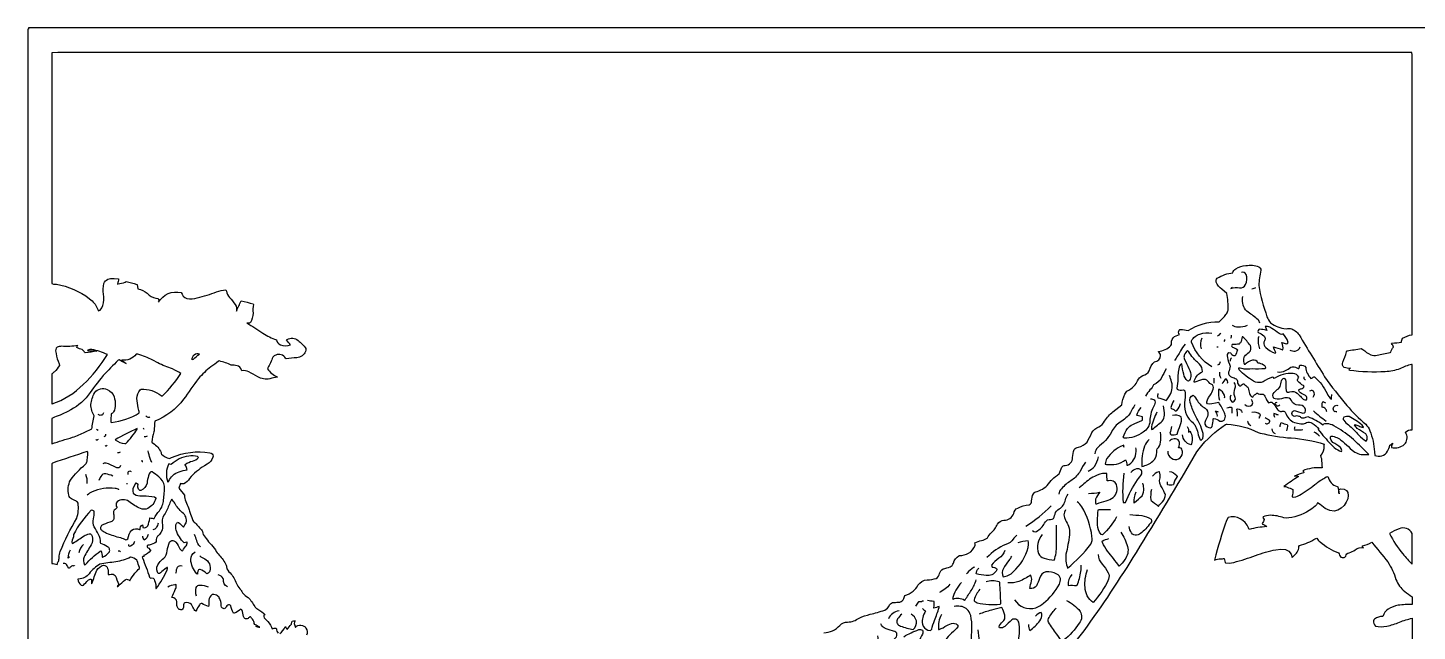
# Model space of a CAD drawing. Extents: x 1.4 to 96.1, y 1 to 80.1.
# Drawn here: x 22.92 to 52.53, y 67.3 to 80.15 of the extents above; entities that cross this region are included whole.
import ezdxf

# ---------------------------------------------------------------- set-up
doc = ezdxf.new("R2010")
doc.units = 0
doc.linetypes.add('0', pattern=[0])
doc.layers.add('1', color=7, linetype='0')

msp = doc.modelspace()

# ---------------------------------------------------------------- linework, layer by layer
at = {"layer": '1'}
for p, q in [((48.262417, 73.353706), (48.290588, 73.353706)), ((48.206078, 72.575928), (48.206078, 72.687035)), ((24.419781, 71.571846), (24.386957, 71.588028)), ((25.40449, 71.588028), (25.388079, 71.620384)), ((25.027018, 70.439056), (25.043428, 70.439056))]:
    msp.add_line(p, q, dxfattribs=at)
msp.add_lwpolyline([(52.935673, 80.146736), (22.935673, 80.146736), (22.935673, 80.118958), (22.921783, 80.118958), (22.921783, 42.118965), (52.921783, 42.118965), (52.921783, 42.146744), (52.935673, 42.146744)], close=True, dxfattribs=at)
for points in [[(39.882538, 67.261925, 0.207073), (40.226513, 67.420677, -0.195357), (40.392654, 67.489922, 0.147917), (40.639786, 67.576729, -0.054427), (40.872547, 67.655579, 0.015874), (41.182526, 67.742897, 0.188711), (41.286232, 67.85524, -0.293099), (41.378983, 67.906822, 0.021135), (41.506039, 67.917229, 0.230206), (41.588253, 67.992523), (41.609135, 68.054268, 0.070633), (41.788658, 68.147751, 0.106891), (41.890602, 68.276482, -0.241551), (42.089676, 68.389641, 0.064607), (42.281517, 68.419846, 0.173725), (42.350174, 68.525093, -0.192284), (42.429714, 68.623352, 0.008155), (42.575642, 68.664551, 0.227521), (42.64492, 68.748108, -0.159613), (42.764732, 68.902229), (42.775955, 68.906189, 0.119397), (42.969536, 68.956177, 0.17227), (43.108486, 69.123093, 0.154141), (43.101765, 69.175858, -0.097987), (43.24818, 69.22673, 0.068166), (43.364784, 69.27597), (43.37421, 69.286118, -0.130831), (43.45174, 69.389297, 0.104434), (43.587006, 69.575897, -0.265795), (43.724209, 69.657028, 0.29024), (43.93251, 69.801773, -0.256407), (44.015778, 69.919464, -0.099166), (44.258461, 69.99057, 0.404313), (44.312939, 70.071388, -0.108305), (44.349575, 70.222717, -0.214692), (44.429424, 70.271614, 0.166956), (44.700798, 70.467491, -0.065937), (44.821636, 70.593193, 0.097156), (44.898201, 70.647964, 0.047415), (44.955666, 70.7873, -0.339462), (45.030163, 70.824783, 0.41927), (45.185024, 70.997643, -0.055434), (45.218319, 71.164093, -0.205314), (45.314121, 71.213478, 0.148255), (45.494667, 71.322212, 0.000616), (45.596775, 71.524971, -0.153758), (45.744164, 71.646782, 0.127864), (45.867844, 71.771606, -0.080501), (46.046192, 71.970993), (46.235725, 72.116341, -0.091813), (46.298069, 72.343674), (46.341686, 72.408211, 0.067999), (46.498478, 72.519104, 0.112827), (46.566933, 72.627228, -0.150615), (46.679405, 72.741341, 0.243933), (46.820728, 72.843353, -0.181549), (46.933239, 73.03318, 0.386463), (47.061512, 73.165001, 0.234569), (47.013218, 73.247139), (47.013294, 73.249893, 0.151214), (47.282372, 73.380333, 0.21247), (47.291626, 73.430458, -0.234861), (47.355736, 73.574768), (47.461433, 73.616478, -0.284166), (47.456543, 73.708817, -0.233993), (47.528503, 73.720039), (47.651569, 73.699821, -0.15081), (48.306454, 73.887299, 0.056362), (48.453876, 74.039505, 0.044507), (48.496746, 74.116737), (48.499844, 74.13382, 0.053136), (48.475483, 74.491486), (48.365562, 74.578308, -0.129623), (48.247013, 74.730957, -0.266444), (48.268688, 74.811455, -0.124701), (48.60228, 74.928909, -0.236687), (48.666935, 75.013824, -0.115476), (48.878777, 75.081795, -0.14753), (49.155338, 75.058533, -0.282691), (49.195648, 74.983276, 0.020529), (49.151676, 74.658607, 0.039346), (49.328049, 73.993568, 0.069462), (49.406563, 73.861267, 0.126755), (49.733711, 73.737915, 0.067504), (49.790642, 73.745888), (49.809341, 73.745926), (49.8279, 73.743668, -0.163462), (50.013653, 73.604851, 0.003988), (50.557327, 72.714561, 0.021762), (51.028454, 72.10466, 0.031484), (51.432163, 71.70166, -0.105412), (51.518349, 71.566124, -0.089163), (51.617996, 71.115807), (51.62883, 71.040787, 0.1113), (51.774273, 71.028847, 0.220007), (51.895668, 71.129715, 0.082586), (51.946419, 71.255165, 0.033546), (52.008965, 71.303375, 0.158398), (51.984348, 71.211067, 0.243777), (52.258041, 71.276085, 0.309218), (52.296719, 71.498405), (52.281021, 71.532799, -0.221797), (52.421783, 71.585625), (52.42178, 72.975273), (52.408665, 72.976761, 0.057239), (52.159481, 72.886528, -0.086025), (51.850079, 72.822578, -0.048199), (51.085938, 72.849739, -0.474071), (51.107189, 72.894333, -0.101531), (50.974609, 72.913338, -0.314923), (50.942455, 73.024376, 0.029794), (51.024021, 73.246948), (51.035259, 73.267433, 0.01519), (51.33609, 73.319534), (51.371532, 73.296936, 0.071217), (51.53989, 73.184814, 0.126841), (51.673725, 73.17321, -0.024495), (51.955589, 73.227936), (51.968185, 73.2369, -0.132952), (52.0242, 73.344032, 0.063534), (52.006748, 73.384834, -0.010329), (51.984871, 73.423355), (51.98595, 73.427078), (51.998169, 73.426788, -0.017207), (52.193718, 73.450157, -0.021164), (52.213348, 73.535194, -0.076383), (52.4207, 73.610725), (52.421783, 73.662888), (52.421783, 79.57235), (52.416504, 79.618958), (23.564905, 79.61895), (23.435673, 79.612823), (23.435673, 74.700592), (23.46796, 74.689903), (23.530418, 74.684341, -0.126487), (24.237577, 74.377426), (24.291904, 74.328644, -0.144318), (24.423412, 74.116646), (24.462761, 74.134171), (24.497856, 74.179581), (24.520643, 74.230751, 0.098487), (24.53327, 74.475754, -0.078795), (24.544588, 74.703117, -0.204952), (24.626894, 74.790283), (24.684183, 74.80603), (24.759531, 74.81012), (24.855282, 74.801231, -0.061468), (24.830162, 74.693726), (24.830811, 74.688828), (24.844208, 74.693085, 0.057241), (24.994928, 74.729309), (25.020639, 74.74128, -0.031692), (25.245258, 74.683243), (25.24955, 74.67836), (25.267693, 74.583969), (25.295071, 74.580635), (25.325109, 74.574486, -0.112344), (25.507502, 74.455238, 0.179122), (25.701168, 74.382729, -0.159841), (25.708508, 74.301041, -0.343625), (26.187206, 74.5075), (26.213074, 74.477257), (26.235748, 74.433548), (26.269194, 74.403053), (26.312107, 74.384361, 0.125885), (26.532955, 74.396812, 0.032304), (26.946589, 74.523361, -0.055881), (27.13888, 74.562729), (27.153919, 74.539688, 0.157921), (27.222939, 74.403847, -0.016381), (27.344404, 74.251587, -0.169111), (27.369053, 74.114571, -0.027065), (27.471554, 74.328575, -0.025277), (27.722361, 74.265961), (27.730293, 74.254539, 0.053002), (27.721212, 74.07032, -0.108958), (27.666447, 73.866943, -0.206677), (27.590733, 73.859627, -0.028154), (27.929401, 73.642509, 0.057405), (28.219667, 73.502602, 0.303236), (28.307688, 73.397057, 0.190792), (28.519869, 73.39399, 0.009361), (28.436577, 73.498787), (28.446337, 73.509148, -0.32474), (28.683607, 73.486824, -0.070509), (28.847429, 73.317375), (28.850128, 73.283188, -0.304241), (28.682936, 73.127159), (28.653662, 73.121307, 0.016009), (28.43062, 73.093445), (28.41342, 73.109665, 0.397854), (28.207693, 73.175323, 0.093865), (28.141302, 73.132301, -0.06528), (28.035435, 72.903603), (28.029909, 72.886398, 0.141605), (28.240879, 72.708946), (28.242058, 72.704552, 0.052733), (28.080591, 72.66996, -0.188187), (27.821083, 72.7164, -0.010495), (27.633522, 72.820694, 0.146736), (27.481516, 72.842896), (27.474825, 72.857498, 0.312836), (27.381437, 72.948524, 0.098329), (27.257164, 72.962112, 0.0634), (27.002052, 73.050812), (26.982859, 73.045792, -0.021104), (26.823807, 72.926025, 0.0471), (26.559107, 72.677765, 0.006913), (26.241638, 72.23468, -0.137794), (25.62685, 71.767014, 0.004102), (25.615047, 71.56234), (25.610172, 71.540222, 0.104053), (25.567112, 71.325462), (25.575241, 71.310524), (25.592785, 71.302193, -0.117143), (25.765377, 71.102867, 0.210982), (25.77158, 71.065063, 0.131054), (25.938681, 70.975365), (25.986452, 70.993111, -0.149925), (26.801218, 71.095139), (26.827497, 71.085144, -0.424106), (26.865778, 71.000511, -0.215408), (26.74238, 70.85585), (26.684656, 70.817711, 0.071152), (26.366974, 70.550858, -0.151013), (26.245871, 70.435768, -0.17039), (26.175699, 70.438622), (26.14303, 70.341988), (26.257906, 70.19632, 0.093696), (26.346151, 69.923561, -0.054759), (26.372437, 69.829468, -0.03514), (26.428783, 69.674637, 0.125622), (26.488066, 69.603371, -0.013067), (26.639095, 69.430946), (26.64444, 69.418808, 0.168868), (26.698986, 69.301208, 0.006728), (26.801327, 69.16983, -0.047405), (26.924919, 69.02803, 0.147934), (27.000174, 68.916832, -0.09299), (27.146898, 68.700653, -0.051899), (27.164413, 68.624252, 0.109219), (27.259062, 68.513268, -0.041545), (27.381889, 68.284424, 0.063069), (27.460417, 68.174507, -0.054222), (27.496216, 68.110344, 0.099484), (27.620058, 68.011688, -0.061312), (27.756454, 67.822784, 0.145417), (27.825996, 67.765793, -0.045868), (27.983349, 67.64296, 0.206756), (27.948549, 67.642662, 0.255834), (28.003145, 67.537643, -0.117218), (28.112125, 67.382301), (28.12907, 67.347786, -0.103086), (28.215147, 67.36293), (28.219883, 67.348724, 0.180106), (28.256884, 67.255211, 0.228585)], [(48.586388, 74.617592, 0.178014), (48.560638, 74.594009, -0.168403), (48.745842, 74.609772, 0.325915), (48.868931, 74.677856, 0.228988), (48.88459, 74.895668, 0.340798), (48.783589, 74.937026)], [(49.177986, 73.853706, 0.132327), (49.13813, 73.93071, 0.038074), (48.928112, 74.087082, -0.254767), (48.807411, 74.355652), (48.808743, 74.388367), (48.811756, 74.423149)], [(48.586388, 73.812035, 0.153544), (48.709984, 73.778404, 0.115174), (48.910358, 73.812035)], [(48.149734, 72.923149, -0.157748), (47.71891, 73.451141), (47.721584, 73.483322, -0.216771), (47.897655, 73.623291, -0.120397), (48.149735, 73.645371)], [(49.177986, 73.312035), (49.175205, 73.30851, -0.104817), (49.150711, 73.546043), (49.156273, 73.564827), (49.163898, 73.58287)], [(47.586308, 73.409264, 0.090535), (47.484348, 73.264061, -0.014335), (47.360939, 73.062035)], [(49.811836, 73.284264, 0.098137), (49.928364, 73.260872, 0.291755), (50.037207, 73.353707)], [(47.177826, 72.881485, 0.029733), (47.081341, 72.690704, -0.173353), (46.912228, 72.546143, -0.102812), (46.834736, 72.433746, 0.074343), (46.741173, 72.298149)], [(48.332848, 73.034264, -0.213103), (48.285843, 72.965775), (48.276505, 72.964813)], [(49.552559, 72.819824, 0.193328), (49.722923, 72.845879, 0.04316), (49.839584, 72.91819, -0.228271), (49.933746, 72.919418), (49.961102, 72.908218), (49.994705, 72.892868), (50.006676, 72.890984, 0.07472), (50.025505, 72.959412), (50.034962, 72.964088, -0.25462), (50.156673, 72.912819, 0.167116), (50.188023, 72.789665, 0.056105), (50.26437, 72.676338, 0.026999), (50.328209, 72.71241), (50.338432, 72.710564, -0.117738), (50.608398, 72.355598, 0.088037), (50.699799, 72.23481, -0.036192), (50.713318, 72.339813)], [(47.002182, 72.359077, 0.064811), (46.999474, 72.268082, -0.02717), (47.176918, 72.212418), (47.194588, 72.220367), (47.237591, 72.28656, 0.235904), (47.295231, 72.606339, 0.060509), (47.248252, 72.742592)], [(48.487789, 72.575928, 0.303281), (48.456131, 72.671051, 0.106799), (48.375103, 72.562035)], [(48.558216, 72.325928, 0.326796), (48.583073, 72.17588, 0.323603), (48.655514, 72.236977), (48.655449, 72.247971, -0.028977), (48.628662, 72.339554, -0.053891), (48.655357, 72.500366, 0.186317), (48.628644, 72.589814)], [(50.112328, 72.71019), (50.113766, 72.696083, 0.410895), (50.149891, 72.654632)], [(48.417362, 72.27037), (48.415249, 72.267052, 0.195075), (48.431904, 72.282433, 0.184797), (48.347897, 72.425125, 0.076559), (48.3004, 72.447647), (48.29163, 72.433037, 0.077094), (48.318759, 72.214813)], [(50.310555, 72.277969, 0.343976), (50.322037, 72.407364, 0.32871), (50.256401, 72.416168), (50.234406, 72.404633)], [(46.5158, 72.117592, 0.031345), (46.417622, 71.951767, -0.131809), (46.201202, 71.749748, 0.125848), (46.011787, 71.535187, -0.039), (45.887852, 71.354462, -0.007484), (45.720623, 71.20871, 0.162162), (45.656579, 71.075928)], [(46.848747, 72.241547, -0.174582), (46.927605, 72.2202, -0.265502), (46.942471, 72.174843, -0.133038), (46.903114, 72.062935, 0.126779), (46.834774, 71.77092, -0.235729), (46.690922, 71.535713, -0.166663), (46.286518, 71.404396), (46.26545, 71.425468, -0.074896), (46.359211, 71.616165, -0.114747), (46.466946, 71.697868, -0.036776), (46.659859, 71.780174), (46.676132, 71.790901, 0.046292), (46.674702, 71.863007, 0.023555), (46.560673, 71.890457), (46.55661, 71.897217, -0.148776), (46.646843, 72.059173)], [(46.983253, 71.963516, 0.076568), (46.868874, 71.646973, 0.041286), (46.868366, 71.588821), (46.889172, 71.600746, 0.006793), (47.096447, 71.77095, 0.191964), (47.143238, 71.897705, 0.070415), (47.123401, 72.095726)], [(47.34613, 72.210045, 0.11502), (47.280674, 72.06189, 0.386232), (47.308262, 72.033897, -0.044867), (47.37495, 71.991264, 0.245658), (47.407219, 71.995316, 0.086451), (47.48771, 72.14537)], [(48.262417, 71.881485), (48.271923, 71.879272), (48.27594, 71.884758, 0.173904), (48.225101, 71.97937, -0.158324), (48.290588, 71.964813)], [(48.582928, 71.940369, 0.026944), (48.585342, 72.051788), (48.573475, 72.061256, 0.133405), (48.473702, 72.048149)], [(48.699028, 71.875671, 0.046504), (48.688408, 72.024628), (48.700775, 72.031929, -0.322424), (48.797667, 71.950927)], [(48.854015, 72.131485), (48.860912, 72.119026, 0.376239), (49.010441, 72.118637, 0.336826), (49.011486, 72.202286), (48.994873, 72.228706)], [(49.163898, 71.867592, -0.124701), (49.161152, 71.833023, 0.100728), (49.188972, 71.903114), (49.177536, 71.92012, 0.229373), (49.008957, 71.950927)], [(49.544212, 72.159264, 0.260033), (49.508823, 72.159523, 0.73218), (49.579765, 72.102959), (49.600552, 72.117592)], [(50.600632, 71.964813, 0.425948), (50.504112, 72.064087, -0.127537), (50.515839, 72.17836), (50.523048, 72.184769, -0.092201), (50.57246, 72.159264)], [(50.811916, 71.964813), (50.815266, 71.9655, 0.384857), (50.773243, 71.966919), (50.754215, 71.98777, -0.738374), (50.84009, 72.10371)], [(24.534664, 71.944038, -0.530756), (24.437273, 71.902779), (24.419781, 71.911674)], [(25.519369, 71.863129, -0.412316), (25.485008, 71.849449, -0.219621), (25.437313, 71.879311)], [(45.290726, 67.123535), (45.430279, 67.302406, 0.018614), (46.545223, 68.974884, 0.006474), (47.836636, 71.11689), (47.879837, 71.179329, -0.080807), (48.447403, 71.697205, -0.073063), (48.480762, 71.704933, -0.094389), (49.14275, 71.531143), (49.1838, 71.51683, 0.053348), (49.845795, 71.411987, -0.061232), (50.544544, 71.278473, 0.216723), (50.539772, 71.237335, -0.180224), (50.470879, 71.034286, 0.014772), (50.487663, 70.975998, 0.004684), (50.502987, 70.776413), (50.480614, 70.774361, 0.110978), (50.08952, 70.713219), (50.088867, 70.710075, -0.408219), (50.110249, 70.669136, 0.02455), (49.912613, 70.600883, -0.173263), (49.99844, 70.589508, 0.001785), (49.690037, 70.380966, -0.112975), (49.756958, 70.362221, 0.005361), (49.882324, 70.317039), (49.87973, 70.306107, -0.072638), (49.864964, 70.172508), (49.865906, 70.159401), (49.897926, 70.151085, 0.12665), (50.056335, 70.21489, 0.033483), (50.38723, 70.451347, -0.03222), (50.590893, 70.580238), (50.628208, 70.588905, 0.278848), (50.824211, 70.377518), (50.841076, 70.369896, -0.004106), (50.863304, 70.224007, 0.033916), (50.856701, 70.31411), (50.899212, 70.326004), (50.974667, 70.323967), (51.02549, 70.295654), (51.053452, 70.247162), (51.060314, 70.184586), (51.047844, 70.114006), (51.017807, 70.041527), (50.971966, 69.973221), (50.912086, 69.915199), (50.839939, 69.873535), (50.75729, 69.854324), (50.665897, 69.863655), (50.567535, 69.907623), (50.463963, 69.992317), (50.40559, 70.027229, -0.127874), (50.286919, 69.901398, -0.112581), (49.793385, 69.707191), (49.735077, 69.703499), (49.687286, 69.708092, 0.095328), (49.399193, 69.764175, 0.077529), (49.245792, 69.732079), (49.240051, 69.715385, 0.184398), (49.27158, 69.677589, -0.019238), (49.228409, 69.586548), (49.231892, 69.572784, -0.145598), (49.32349, 69.523224, 0.046377), (48.948914, 69.46389), (48.934158, 69.495415, 0.381204), (48.498833, 69.719391), (48.468998, 69.654755, 0.031162), (48.211941, 68.81163, -0.126951), (48.344128, 68.836174, 0.022457), (48.418491, 68.844925), (48.436245, 68.760674), (48.4426, 68.753403), (48.521286, 68.748283), (48.619522, 68.762207, 0.030916), (49.08609, 68.910774, -0.027708), (49.516846, 69.030952), (49.626709, 69.042114), (49.719917, 69.033546), (49.792454, 69.000938), (49.84029, 68.939972), (49.861843, 68.86441), (49.877209, 68.878677), (49.892906, 68.89257, 0.216188), (50.009968, 69.096199), (50.019753, 69.120422, 0.084923), (50.369938, 69.273148), (50.392056, 69.278511, 0.122318), (50.460556, 69.199394, 0.083268), (50.853039, 68.964676, 0.072728), (50.904156, 68.873322, 0.417152), (51.007851, 68.896576, -0.351388), (51.077785, 68.964241, 0.115473), (51.208084, 69.032249, -0.202837), (51.381565, 69.074203, -0.326574), (51.365219, 69.111748, 0.05016), (51.56295, 69.189484, -0.013185), (51.900913, 68.769714, -0.081815), (52.076992, 68.3983, 0.137322), (52.264706, 68.14286, 0.039211), (52.42178, 68.027359), (52.421783, 67.863113, 0.053412), (52.124966, 67.846947, 0.081664), (51.911636, 67.767311, 0.171795), (51.798374, 67.610222, 0.169763), (51.619911, 67.551514), (51.607433, 67.536011), (51.599449, 67.518677, 0.241999), (51.639626, 67.405647, 0.124363), (51.880104, 67.40374, 0.058608), (52.152699, 67.490364, -0.04503), (52.421783, 67.570625), (52.421783, 65.796783)], [(47.292339, 71.65831, -0.039741), (47.261433, 71.515137, 0.302292), (47.28746, 71.478294, 0.100145), (47.415501, 71.494736, -0.051469), (47.480972, 71.674484, 0.135767), (47.500008, 71.86293, 0.238343), (47.313549, 71.887398)], [(47.630451, 71.658241, -0.169424), (47.658245, 71.535522, -0.015352), (47.684986, 71.552567, -0.233971), (47.720192, 71.285774), (47.702965, 71.267265, -0.325178), (47.52969, 71.477402)], [(48.924438, 71.77037, 0.28089), (48.91568, 71.749397, 0.108341), (48.980785, 71.673149)], [(49.290668, 71.728706), (49.3008, 71.71814, 0.591355), (49.386818, 71.781944, -0.026275), (49.290669, 71.839813)], [(49.57238, 71.89537), (49.560211, 71.901428, -0.089099), (49.476643, 71.935654, 0.185279), (49.487864, 71.853706)], [(49.614639, 71.673149, 0.119505), (49.604084, 71.653976), (49.601418, 71.654327, -0.083633), (49.631908, 71.741211, 0.094017), (49.761417, 71.695999), (49.76897, 71.686691, -0.002797), (49.741409, 71.562035)], [(24.419781, 71.377655), (24.408974, 71.372978, -0.442506), (24.370544, 71.377655)], [(46.819309, 71.375275, 0.155055), (46.720318, 71.239487, 0.113557), (46.662285, 70.806786, 0.127475), (46.896446, 70.913948, 0.202934), (46.977848, 71.106674), (46.979549, 71.151421), (46.990906, 71.182022, 0.23082), (47.059032, 71.319839, 0.052093), (47.060017, 71.533257)], [(47.217812, 71.129883, 0.342019), (47.293842, 70.980591, 0.608998), (47.525005, 71.092728, 0.164661), (47.500088, 71.196381, 0.00295), (47.44294, 71.203491, 0.239087), (47.452274, 71.350533, 0.309632), (47.351692, 71.392372, 0.171201), (47.250164, 71.345757)], [(49.924522, 71.64537, 0.212929), (49.911243, 71.583122, -0.037749), (50.033203, 71.582298, 0.040442), (50.093552, 71.589813)], [(25.568605, 70.892174, -0.104681), (25.529415, 70.975945, -0.030946), (25.486547, 71.134911)], [(46.287041, 71.205528, -0.076943), (46.274971, 71.256798), (46.261215, 71.254196, 0.146533), (45.916477, 70.973183, 0.108796), (45.880306, 70.856621), (45.907516, 70.846886, 0.066136), (46.120426, 70.855011, 0.107502), (46.316551, 70.945976, -0.010356), (46.345161, 70.831757), (46.362286, 70.832672), (46.389698, 70.84491, 0.271126), (46.539265, 71.171455), (46.531834, 71.199936)], [(24.89572, 70.827446, -0.457207), (24.839878, 70.771988, -0.113202), (24.802229, 70.779182, 0.060785), (24.588844, 70.876305, 0.196544), (24.518249, 70.85981)], [(45.459381, 70.89537, 0.038403), (45.349041, 70.706383, -0.100289), (45.174572, 70.516182), (45.101948, 70.464378, 0.104892), (44.910072, 70.277046, 0.112503), (44.895953, 70.214813)], [(45.51572, 70.700928, 0.066076), (45.653442, 70.801239, 0.075673), (45.741093, 71.006485)], [(24.731604, 70.600883, 0.041243), (24.58423, 70.650665, 0.294389), (24.479244, 70.593277, 0.086102), (24.43619, 70.503799)], [(25.059843, 70.633263, -0.168225), (25.070667, 70.696793, -0.407124), (25.125489, 70.697983)], [(45.528282, 70.229462, 0.046026), (45.758121, 70.25666), (45.76458, 70.254692, 0.07032), (45.676128, 70.110725, 0.167541), (45.682888, 70.007126), (45.702118, 70.008125, -0.040003), (45.901814, 70.07132, 0.067235), (46.053249, 70.142258, 0.308804), (46.120548, 70.417839, 0.342653), (45.9482, 70.500549), (45.922997, 70.498016), (45.924328, 70.508049, -0.028237), (45.915276, 70.651917), (45.885315, 70.657776, 0.148341), (45.652946, 70.592926, 0.068159), (45.393803, 70.40374), (45.327576, 70.34581)], [(46.278305, 70.658295, 0.053228), (46.261192, 70.036652, -0.032119), (46.316544, 70.037071, -0.051782), (46.566971, 70.522713, 0.082319), (46.658524, 70.649284, 0.629424), (46.550411, 70.750992, 0.154559), (46.426198, 70.67913)], [(46.864498, 70.316841, 0.059322), (46.850754, 70.091675), (46.856808, 70.07592, -0.050043), (47.006966, 69.958588), (47.018318, 69.961288, -0.04064), (47.101036, 70.048088, 0.178415), (47.163757, 70.206764), (47.160931, 70.218697, -0.066248), (47.102398, 70.334595), (47.094669, 70.347748, -0.24196), (47.048767, 70.559242, 0.128569), (47.03656, 70.690323), (47.022041, 70.693413, 0.178918), (46.890993, 70.595796)], [(47.250164, 70.699966, -0.152987), (47.409538, 70.609116), (47.417515, 70.591019, 0.108528), (47.33427, 70.42308), (47.325737, 70.409988, -0.102273), (47.213963, 70.410698), (47.210815, 70.417213, -0.006368), (47.208637, 70.478882)], [(24.8629, 70.309601), (24.864647, 70.313156, 0.121426), (24.784351, 70.334869, 0.133039), (24.290449, 70.265121, 0.062041), (24.190016, 70.196327)], [(44.332531, 69.437035, 0.401969), (44.44326, 69.438393, 0.124853), (44.605797, 69.625999, -0.301623), (44.716961, 69.67289, 0.363139), (44.803692, 69.757057), (44.813057, 69.789017, -0.225974), (44.900661, 69.899513, 0.220491), (45.031944, 70.094658, -0.1015), (45.093152, 70.214813)], [(46.53334, 70.25518, 0.129291), (46.488049, 70.028442), (46.506119, 70.035851, 0.027864), (46.665432, 70.181534, 0.197157), (46.702435, 70.339867, 0.066002), (46.679725, 70.449981)], [(45.036457, 69.879341, 0.310899), (45.035244, 69.663513, -0.003961), (45.100235, 69.532295, -0.088873), (45.121643, 69.346527, -0.019505), (45.045265, 68.936554, 0.128349), (45.079342, 68.640785, 0.061021), (45.572987, 69.14856, 0.201848), (45.599163, 69.311798, 0.102876), (45.381771, 69.944565, 0.079752), (45.285317, 70.054161)], [(46.12476, 69.730629, -0.076732), (45.821114, 69.350868), (45.795876, 69.35733, -0.198479), (45.720173, 69.56105, -0.045547), (45.730915, 69.863617), (45.736729, 69.884659, -0.024906), (45.994041, 69.888306)], [(25.699902, 69.597572, -0.051986), (25.66452, 69.505035, -0.177224), (25.58502, 69.451927)], [(46.405071, 69.78334, 0.015083), (46.657997, 69.759918, -0.123229), (46.857449, 69.679825, -0.294329), (46.867367, 69.626244, -0.04255), (46.661484, 69.397186, -0.095203), (46.551029, 69.337631, -0.301432), (46.444412, 69.390244, -0.130132), (46.388268, 69.523163)], [(25.486547, 69.354828, -0.191925), (25.404112, 69.231949, -0.135284), (25.371664, 69.322472)], [(26.602551, 69.095909), (26.587938, 69.104012, -0.138241), (26.524218, 69.22541, 0.033009), (26.471254, 69.354828)], [(43.994473, 69.339813, 0.090649), (43.920677, 69.254784, -0.169558), (43.766079, 69.143028, 0.103377), (43.360622, 68.867592)], [(44.539543, 69.357285, 0.261982), (44.458488, 68.949821, 0.240399), (44.579765, 68.849899, 0.05226), (44.794685, 68.806709, 0.084616), (44.843479, 69.123848, 0.017126), (44.841648, 69.554184)], [(46.214928, 69.408348, -0.060991), (46.35918, 69.099823, -0.22387), (46.297657, 68.820152, -0.06881), (46.177967, 68.682457, 0.012786), (45.933346, 68.997551, -0.053056), (45.824501, 69.187897), (45.816692, 69.215561, -0.032364), (45.955277, 69.271377)], [(23.796135, 68.885536, 0.35306), (23.796402, 68.866531, -0.420087), (23.783432, 68.854462, -0.077732), (23.828955, 69.031181)], [(25.191133, 69.20919), (25.194323, 69.197197), (25.190771, 69.182121, -0.224119), (25.078672, 69.098022, -0.01614), (25.076252, 69.144463)], [(43.743019, 69.012543, -0.186547), (43.612381, 68.850945, 0.07987), (43.456783, 68.700058, -0.210751), (43.472122, 68.66188, -0.198857), (43.562328, 68.630455, -0.354249), (43.558155, 68.576828, -0.299308), (43.345768, 68.484207, -0.027752), (43.133518, 68.515717, -0.214755), (43.185391, 68.63597)], [(43.883205, 68.894859, -0.082659), (43.828442, 68.804977, 0.020603), (43.710133, 68.632545, 0.209907), (43.703808, 68.4533, 0.16683), (43.920513, 68.560226, 0.153775), (44.23761, 69.081535), (44.246979, 69.139503), (44.248894, 69.193001), (44.239357, 69.218117, 0.073757), (44.017681, 69.179199)], [(23.916681, 68.694435), (23.913498, 68.682152, 0.197328), (23.87151, 68.691292, 0.063538), (23.815069, 68.642876, -0.474596), (23.778671, 68.656776, -0.122991), (23.761696, 68.698006, 0.317934), (23.692854, 68.735954), (23.677225, 68.736099)], [(26.076469, 68.528725), (26.083162, 68.548378, -0.068432), (26.113007, 68.662697, -0.22708), (26.208666, 68.691337)], [(26.586138, 68.901718, 0.104103), (26.69124, 68.839874, -0.351093), (26.80048, 68.579185, -0.161867), (26.746378, 68.520172), (26.727781, 68.524139, 0.103317), (26.597301, 68.611336, 0.416068), (26.544783, 68.571785, 0.12227), (26.537188, 68.508293), (26.520802, 68.519974, -0.146489), (26.393261, 68.823143, -0.268281), (26.487669, 68.98263)], [(45.168919, 68.502754, 0.179166), (45.088348, 68.27713), (45.100166, 68.270889, -0.05635), (45.271027, 68.268066), (45.285461, 68.276863, 0.04921), (45.362694, 68.567886, 0.034587), (45.369831, 68.700058)], [(45.728992, 68.929214, 0.180748), (45.819138, 68.725677, -0.035741), (45.947556, 68.541397, -0.181717), (45.9534, 68.402084, -0.069985), (45.62336, 67.905952, -0.232941), (45.450569, 68.230034, -0.109684), (45.505098, 68.606948)], [(27.176962, 68.238228, -0.308871), (27.089609, 68.401489), (27.087593, 68.418755, 0.135179), (26.980023, 68.497155)], [(43.092995, 68.659264), (43.074764, 68.650948, 0.052257), (42.939522, 68.533257), (42.923965, 68.52037)], [(43.948021, 67.966393, 0.343752), (44.401493, 67.794151, 0.11064), (44.566277, 67.892509, 0.090993), (44.90559, 68.295418, 0.135805), (44.925392, 68.419373, 0.23461), (44.84935, 68.511398, 0.174131), (44.615761, 68.560608, 0.293755), (44.482269, 68.416183, -0.045648), (44.413338, 68.264214, -0.264089), (44.274323, 68.203316, -0.023287), (44.312756, 68.370544, 0.151012), (44.292816, 68.489594, -0.037696), (44.043865, 68.355408, -0.110158), (43.806397, 68.325074)], [(27.776142, 67.402771, 0.141235), (27.867334, 67.383064, -0.020226), (27.758329, 67.44136, -0.210455), (27.745953, 67.478226, 0.089754), (27.691542, 67.571915, 0.669264), (27.638954, 67.589531), (27.628517, 67.581879, -0.661139), (27.517994, 67.611168, 0.090453), (27.480106, 67.74826, 0.12054), (27.460083, 67.761627, -0.063082), (27.322409, 67.678726), (27.311377, 67.678017), (27.303535, 67.682777, -0.07253), (27.249725, 67.837738, 0.464896), (27.18321, 67.846924, 0.147942), (27.151913, 67.81385, -0.148173), (27.105272, 67.775597), (27.090427, 67.775749, -0.376597), (27.045473, 67.859497, 0.166562), (27.006472, 67.99688), (26.995852, 68.002548, 0.044986), (26.999485, 68.023354, -0.258762), (26.965029, 68.048424, 0.108476), (26.859623, 68.079948), (26.848684, 68.076859, 0.185226), (26.77644, 67.956482, -0.072344), (26.773556, 67.821968, -0.031652), (26.632542, 67.885468, 0.200319), (26.577976, 67.858223, -0.001482), (26.5049, 67.72364, -0.213513), (26.466043, 67.758911, -0.060488), (26.412865, 67.86145, 0.3078), (26.269987, 67.900581, 0.286138), (26.24003, 67.842941), (26.23912, 67.826012, -0.300786), (26.201105, 67.752747, -0.179762), (26.136061, 67.769508, -0.031146), (26.102459, 67.821106, -0.012965), (26.099382, 67.918343, 0.334103), (25.999588, 68.014381), (25.990656, 68.020988, 0.035485), (26.060862, 68.181961, 0.196399), (26.085335, 68.280991), (26.075403, 68.287239), (26.056753, 68.283127, 0.118408), (25.902754, 68.236099)], [(26.516422, 68.043633, -0.145573), (26.509108, 68.225998, -0.318557), (26.593916, 68.278419, -0.128568), (26.766666, 68.238228)], [(42.571827, 68.298149, -0.09602), (42.47023, 68.199997, -0.035499), (42.346455, 68.117592)], [(42.815586, 68.335716, 0.125195), (42.628288, 67.983559), (42.637596, 67.980408, -0.239078), (42.881622, 67.959648), (42.898773, 67.963371, -0.02891), (43.02742, 68.164284, 0.064716), (43.130326, 68.387573)], [(43.208775, 68.189835, 0.086262), (43.086639, 67.964661, 0.323759), (43.105286, 67.927177, 0.093961), (43.155857, 67.900314, 0.077664), (43.643379, 67.868416), (43.655548, 67.885262, 0.01532), (43.634609, 68.334694), (43.619793, 68.34613, 0.149503), (43.341598, 68.34591)], [(42.0084, 67.937035, 0.311204), (41.968151, 67.918152, 0.030634), (41.905884, 67.920181), (41.8955, 67.915451, 0.02391), (41.839374, 67.825928)], [(41.986324, 67.777855, 0.041031), (42.053947, 67.721535, 0.180729), (41.985424, 67.448082, 0.274589), (42.104202, 67.32048), (42.156559, 67.309296), (42.183014, 67.337112, -0.042248), (42.246777, 67.525368, 0.018611), (42.339874, 67.801582), (42.341274, 67.820702, -0.022003), (42.226547, 67.789856), (42.230194, 67.800095, 0.013181), (42.237713, 67.925949), (42.225212, 67.925659, 0.016301), (42.095074, 67.950104)], [(42.390709, 67.648956, 0.15105), (42.32962, 67.334885), (42.342888, 67.331741, 0.054128), (42.504383, 67.417435, -0.074543), (42.639553, 67.466042, -0.289048), (42.749897, 67.404518, -0.084701), (42.603691, 67.253342, 0.089905), (42.480064, 67.103889), (42.5042, 67.098999, -0.065594), (42.738102, 67.054665, 0.029829), (43.003094, 66.996666), (43.022156, 67.017357, -0.002621), (43.042023, 67.354881, 0.060107), (43.014339, 67.626968), (42.996433, 67.6763, 0.280341), (42.797562, 67.82531, 0.088815), (42.665516, 67.825104)], [(45.052917, 67.950104, -0.117452), (45.346668, 67.718369, -0.320218), (45.327717, 67.468361, -0.080738), (44.995468, 67.10318), (44.971966, 67.087967), (44.951569, 67.077812, 0.063382), (44.8442, 67.239548, -0.03454), (44.675343, 67.485832, -0.268199), (44.689083, 67.589638, -0.071952), (44.83358, 67.784073)], [(28.29196, 67.249832, 0.139585), (28.405794, 67.387749), (28.410334, 67.392502, 0.008697), (28.449099, 67.335159, -0.007218), (28.538696, 67.448189, -0.104446), (28.558008, 67.508461, -0.19199), (28.616207, 67.51992, 0.004491), (28.599609, 67.462898, -0.038988), (28.62373, 67.377342, -0.520889), (28.850063, 67.359016, -0.237573), (28.862162, 67.213226)], [(41.545761, 67.658447, 0.030096), (41.453228, 67.556923, 0.433446), (41.495392, 67.415558), (41.518124, 67.404335, 0.038949), (41.790722, 67.330101, 0.248389), (41.858913, 67.51722, 0.216639), (41.742687, 67.655326)], [(43.164524, 67.32605, 0.002233), (43.199348, 67.078011), (43.219349, 67.071693, 0.066503), (43.410961, 67.069778, -0.223018), (43.560139, 67.004265, -0.047183), (43.608562, 66.902756, 0.05613), (43.702885, 66.807327, 0.366014), (43.73814, 66.815636), (43.763683, 66.835014, 0.068858), (43.991356, 67.007637, 0.122119), (44.032253, 67.101959, 0.108266), (44.0387, 67.488808, 0.495134), (43.893002, 67.538986, 0.012921), (43.741817, 67.397293, -0.205403), (43.630417, 67.367294), (43.620636, 67.38533, -0.199798), (43.695194, 67.495522, 0.309316), (43.739456, 67.635506, 0.079452), (43.675949, 67.799988, -0.028953), (43.45496, 67.743942, 0.031777), (43.19371, 67.658447)], [(44.246063, 67.436874, 0.100584), (44.276505, 67.307518, 0.07573), (44.487679, 67.51664), (44.508427, 67.55233, 0.231329), (44.519356, 67.696968, 0.150821), (44.397964, 67.616783)], [(41.030373, 67.200508, 0.083396), (41.06086, 67.022926), (41.069347, 67.017471, 0.079863), (41.362732, 67.113029), (41.391369, 67.132645), (41.414959, 67.154343, 0.301665), (41.438103, 67.254555, 0.200953), (41.346497, 67.304825, -0.049675), (41.171276, 67.36747, -0.154564), (41.102108, 67.450089)], [(41.58802, 67.179306, -0.050281), (41.907997, 67.328682, -0.170296), (41.985168, 67.320892), (41.994705, 67.30629, -0.108711), (41.987366, 67.234711, -0.030374), (41.815727, 66.931953, -0.046402), (41.691997, 67.067436)]]:
    msp.add_lwpolyline(points, format="xyb", dxfattribs=at)
for points in [[(49.314056, 73.737274, -0.024625), (49.327858, 73.703262), (49.306606, 73.704948, 0.050539), (49.178432, 73.726929, 0.51565), (49.141483, 73.659889, -0.056432), (49.260712, 73.589088, -0.200298), (49.287743, 73.513817, 0.032625), (49.258251, 73.448235, 0.219704), (49.306644, 73.339813, 0.109999), (49.500214, 73.218102), (49.513905, 73.231567, -0.035669), (49.464664, 73.350777, -0.034153), (49.655872, 73.289757), (49.669449, 73.291008, 0.121773), (49.64711, 73.441879), (49.672569, 73.436401), (49.717987, 73.421158), (49.749561, 73.418137), (49.768753, 73.42556), (49.777039, 73.441673), (49.775883, 73.464699, 0.1141), (49.670673, 73.631325), (49.642826, 73.617599, -0.130923), (49.545395, 73.665764, 0.013238), (49.389832, 73.76841, 0.140576), (49.292469, 73.781845, -0.047473)], [(50.017982, 72.317139, -0.019249), (50.101048, 72.240265, 0.174422), (50.167904, 72.222565, 0.453425), (50.149479, 72.313698, 0.118515), (50.09259, 72.342674, -0.182506), (50.004112, 72.420776), (50.003647, 72.433571, -0.199416), (50.060284, 72.460403, 0.250755), (50.120739, 72.508812), (50.104187, 72.525368, -0.06429), (49.985428, 72.620819, -0.315102), (49.991985, 72.68158), (50.006828, 72.707359, 0.267839), (49.886837, 72.782249, 0.177821), (49.484432, 72.676498, 0.337352), (49.443005, 72.703781, 0.050659), (49.243668, 72.609512, -0.201837), (49.083958, 72.60305), (49.038567, 72.623039, -0.071265), (48.734825, 72.862297, -0.03633), (48.728954, 72.903984), (48.73333, 72.90625, -0.085385), (48.834736, 72.883659, 0.042494), (49.009968, 72.889107, 0.030797), (49.290901, 72.893181), (49.304474, 72.906258, 0.251553), (49.257427, 72.964569, 0.121635), (49.135433, 73.007286, 0.41258), (49.018753, 73.06633, 0.131738), (48.856907, 72.972969), (48.854, 72.966522, -0.136262), (48.842388, 73.132019), (48.8508, 73.148125, -0.055428), (48.950306, 73.236298, 0.332978), (48.973747, 73.37851, 0.042943), (48.809319, 73.567406, 0.322089), (48.796406, 73.562668, -0.106396), (48.760956, 73.437813), (48.755413, 73.441673, -0.217184), (48.734768, 73.412193, -0.093884), (48.60236, 73.404114), (48.583328, 73.403015, 0.41479), (48.591343, 73.346527, -0.03238), (48.687737, 73.301933), (48.699692, 73.288666, -0.00526), (48.652424, 73.1577, -0.344493), (48.565804, 73.206963), (48.55579, 73.219246), (48.51865, 73.222473), (48.494949, 73.212242), (48.482605, 73.191132), (48.47953, 73.161682), (48.483639, 73.126465, 0.014848), (48.542431, 72.937279, -0.043658), (48.511692, 72.814247, 0.401152), (48.580093, 72.706741, -0.041263), (48.672535, 72.668915, -0.269865), (48.698109, 72.606613, 0.287936), (48.751465, 72.522186, 0.258885), (48.781082, 72.533012, -0.005224), (48.823555, 72.562042), (48.833939, 72.56263, 0.002587), (48.918465, 72.490677), (48.925144, 72.479301, 0.013715), (48.953873, 72.356041, 0.145489), (49.009224, 72.284607), (49.024818, 72.282898, -0.088357), (49.112942, 72.363457), (49.123341, 72.363792, 0.156128), (49.230362, 72.347466), (49.245041, 72.34201, -0.167412), (49.308189, 72.24514, 0.093689), (49.362392, 72.159546), (49.38493, 72.164169, -0.426346), (49.464413, 72.144402, -0.069306), (49.534973, 72.042297, 0.170208), (49.614136, 71.976494), (49.624607, 71.976059), (49.634983, 71.977509, -0.483238), (49.736984, 71.916328, 0.253602), (49.948799, 71.733322, 0.080367), (50.084255, 71.711876, 0.104992), (50.170288, 71.740196, -0.234126), (50.293758, 71.725601, -0.105165), (50.430645, 71.600883, 0.013265), (50.416294, 71.58992), (50.450676, 71.552795), (50.490692, 71.506485, 0.04008), (50.759789, 71.209091, 0.09194), (50.919109, 71.120163, 0.248921), (50.896751, 71.20797, 0.028898), (50.733021, 71.316017, -0.218167), (50.679459, 71.430183, -0.364059), (50.707989, 71.453079), (50.733135, 71.451256, -0.118042), (50.942287, 71.334145, -0.023445), (51.101879, 71.188179), (51.144016, 71.151222, 0.194531), (51.404827, 71.056694), (51.473946, 71.062035), (51.501583, 71.062035), (51.471474, 71.089485, 0.018564), (51.128269, 71.416496, 0.032671), (50.755241, 71.672646, 0.086345), (50.604191, 71.71524), (50.555756, 71.711105), (50.518528, 71.698265, 0.027754), (50.516914, 71.685753, 0.084653), (50.207268, 71.858299, 0.190703), (50.14996, 71.845268, -0.120087), (50.073078, 71.830238, -0.004946), (50.028988, 71.868011), (50.014603, 71.870682, 0.219292), (49.91423, 71.868774, -0.883147), (49.912952, 71.994774, 0.01852), (50.092979, 71.940613, 0.522594), (50.147694, 72.016045, 0.387031), (50.034779, 72.106255), (49.99728, 72.108292, -0.311217), (49.852272, 72.210846, 0.330845), (49.729588, 72.266708), (49.70575, 72.263718), (49.682217, 72.258865, -0.110388), (49.500309, 72.241943), (49.474182, 72.255219, -0.404385), (49.483227, 72.378723, -0.062719), (49.572086, 72.460403, 0.18478), (49.623985, 72.565926), (49.630455, 72.602028, -0.250495), (49.675652, 72.67852), (49.696636, 72.683212), (49.711369, 72.671432), (49.721001, 72.64669), (49.726681, 72.612473, 0.014326), (49.735901, 72.421562, 0.533533), (49.815487, 72.393768, -0.291252), (49.969997, 72.363815, -0.066453)], [(24.967661, 73.033653, 0.040695), (25.016199, 72.996323, 0.001467), (24.86624, 73.073311), (24.849081, 73.067314, 0.000537), (24.524832, 72.738777, 0.015827), (24.21051, 72.323891, -0.120412), (23.773584, 71.975586, -0.036536), (23.4454, 71.836212), (23.435673, 71.828171), (23.435671, 71.288322, -0.00449), (23.877472, 71.42643, 0.031075), (24.140657, 71.533073), (24.288143, 71.602219, -0.041156), (24.336939, 71.880501, -0.143549), (24.265806, 72.124771, -0.100861), (24.347935, 72.377113, -0.348758), (24.61577, 72.442726, -0.231757), (24.759968, 72.284004, -0.196275), (24.75172, 71.96711, -0.174195), (24.698885, 71.927872, 0.027378), (24.690641, 71.747856), (24.704676, 71.73938, 0.102552), (25.297911, 71.945572, 0.0469), (25.276903, 72.051506, -0.054085), (25.247643, 72.250084, -0.147181), (25.315643, 72.438591), (25.338358, 72.447906, -0.181848), (25.765913, 72.312279), (25.788029, 72.303169, 0.04558), (26.186075, 72.785103, 0.002681), (26.006866, 72.88266, -0.047034), (25.692986, 73.012901), (25.584084, 73.067085, 0.056365), (25.26844, 73.192787), (25.227766, 73.19442, -0.286476), (24.924698, 73.071922, -0.009933)], [(23.488987, 72.821213, -0.012892), (23.435673, 72.776596), (23.435675, 72.139084), (23.44479, 72.136429, 0.112087), (24.104279, 72.551697, 0.069842), (24.617565, 73.187637, 0.071497), (24.283756, 73.2939, 0.101795), (24.202511, 73.281998), (24.194908, 73.275383, 0.027571), (24.394979, 73.262329, -0.021899), (24.146919, 73.227249), (24.133286, 73.238083, 0.117425), (24.082491, 73.296066, -0.081962), (23.968927, 73.336319, -0.344883), (23.991297, 73.382164, -0.0636), (23.640625, 73.363174, 0.083626), (23.546467, 73.343124), (23.528122, 73.325729, 0.185949), (23.522955, 73.209595, 0.046245), (23.589205, 72.993523), (23.595114, 72.953362, -0.072536)], [(26.431118, 73.08918, -0.151246), (26.451447, 73.091629, -0.028446), (26.57881, 73.197411, 0.492049), (26.413965, 73.077446, -0.088948)], [(47.666466, 72.893265, -0.120229), (47.705986, 72.718163, -0.177197), (47.655109, 72.6213), (47.634674, 72.629402, -0.198385), (47.555779, 72.766495, -0.02981), (47.513641, 72.987335), (47.498051, 72.986328), (47.48259, 72.973015), (47.469734, 72.952553, 0.09133), (47.428593, 72.675728, -0.038398), (47.403824, 72.471275), (47.415657, 72.452911, 0.229861), (47.541817, 72.435997, -0.310026), (47.577789, 72.411621, -0.086716), (47.579544, 72.2229, 0.084943), (47.590675, 71.958939, 0.150563), (47.714996, 71.770805, -0.17427), (47.853523, 71.518379, 0.050825), (47.905521, 71.368813), (47.927944, 71.364899), (47.957939, 71.401558), (47.969776, 71.449425), (47.966187, 71.506775), (47.949924, 71.571869, 0.042391), (47.792099, 71.911682, -0.04338), (47.692696, 72.164146), (47.685802, 72.221184), (47.693672, 72.268684), (47.719048, 72.304916), (47.755157, 72.320877, -0.074758), (47.848137, 72.199203, 0.11565), (48.011806, 72.045509, -0.298908), (48.065639, 71.90416, -0.101415), (48.01556, 71.779732, 0.1555), (48.004147, 71.703049, 0.293704), (48.125439, 71.62915, 0.193), (48.159157, 71.653954, 0.068826), (48.179764, 71.821495), (48.196777, 71.823807, -0.102256), (48.325211, 71.772049, 0.438924), (48.429611, 71.820213, 0.219441), (48.431847, 71.925842), (48.423595, 71.949402, 0.030237), (48.300381, 72.167862), (48.231125, 72.15477), (48.153038, 72.138519), (48.098309, 72.134567), (48.063972, 72.141441), (48.047062, 72.1577), (48.044621, 72.181885, -0.09254), (48.135925, 72.34964, 0.088105), (48.190304, 72.486595), (48.184731, 72.5168), (48.163994, 72.540413, -0.143532), (48.066883, 72.622833, 0.276055), (47.956688, 72.654152, 0.075963), (47.79277, 72.59626, -0.418853), (47.774685, 72.613678, -0.187755), (47.91848, 72.804527), (47.938179, 72.812195), (47.952236, 72.8237, 0.210121), (47.890305, 72.983078, -0.017437), (47.727127, 73.145424, 0.052751), (47.636978, 73.276718, 0.081622), (47.564568, 73.175011, 0.153522), (47.565407, 73.095543, 0.0008)], [(51.2836, 71.667267, 0.099793), (51.377174, 71.63385), (51.386017, 71.638405, 0.074072), (51.356293, 71.682312, 0.062353), (51.079628, 71.867546, 0.13951), (50.968937, 71.853706, 0.474721), (50.964909, 71.791092, 0.110202), (51.063652, 71.687996, -0.045954), (51.285206, 71.472519, 0.053229), (51.442184, 71.341957), (51.461048, 71.379768, 0.284862), (51.431541, 71.496208, 0.021424), (51.251373, 71.61483, -0.124615), (51.196213, 71.688721), (51.203812, 71.697418, -0.078611)], [(24.990664, 71.296425, 0.018953), (25.010386, 71.296722, 0.060232), (25.253349, 71.597809), (25.252644, 71.612938, 0.017948), (24.785038, 71.374306, 0.183469)], [(24.197771, 71.042786, -0.014241), (24.203842, 71.112282), (24.189131, 71.122383, 0.00139), (23.448183, 70.875992), (23.435673, 70.859795), (23.435673, 68.753616), (23.436298, 68.735153, -0.120146), (23.548559, 68.713676, -0.116258), (23.574997, 68.783562, 0.106644), (23.589443, 68.864166, -0.069103), (23.613585, 68.995895, -0.035254), (23.96385, 69.699867, 0.119256), (23.992346, 70.023621, 0.148313), (23.923077, 70.079567), (23.85442, 70.116982, -0.267268), (23.795193, 70.192123, -0.17611), (23.829929, 70.512878, -0.055717), (24.14967, 70.850555, 0.163799), (24.184389, 70.919121, 0.061669)], [(26.30937, 70.763474, 0.10799), (26.277033, 70.838547), (26.278624, 70.848923, -0.103257), (26.432611, 70.918808, 0.132078), (26.562, 70.994904), (26.539034, 71.013428, 0.136584), (26.352373, 71.026268, 0.161815), (25.978899, 70.843628), (25.930006, 70.859688, 0.231479), (25.909573, 70.472443), (25.925392, 70.488205, -0.216266), (26.147694, 70.690979, -0.075591), (26.321011, 70.732727, -0.047531)], [(25.570162, 70.687119), (25.540651, 70.689125, 0.14365), (25.494156, 70.605331, 0.043004), (25.462835, 70.450958, -0.23116), (25.33371, 70.29512, -0.426248), (25.270561, 70.341957, -0.168085), (25.273483, 70.41539, 0.333841), (25.26306, 70.432068), (25.262875, 70.429832, -0.252079), (25.224379, 70.456902), (25.187532, 70.388847), (25.16378, 70.324364), (25.15811, 70.274841), (25.168352, 70.238235), (25.192335, 70.212524), (25.22789, 70.195679, 0.066478), (25.389481, 70.179489, -0.048455), (25.618423, 70.154877), (25.648312, 70.137672), (25.647203, 70.119827, -0.209189), (25.479347, 69.909958, -0.204958), (25.324268, 69.909561, -0.0844), (25.077471, 70.059021, 0.330868), (24.826651, 70.051498, 0.400151), (24.826286, 69.928421), (24.807564, 69.906967), (24.781549, 69.887947, 0.327457), (24.749197, 69.797836, -0.073631), (24.755537, 69.693184, -0.257716), (24.691816, 69.624657), (24.667778, 69.614578, 0.056799), (24.494637, 69.546227, 0.506962), (24.501108, 69.441521, 0.077232), (24.601463, 69.38665, 0.040405), (24.897673, 69.288986, -0.042058), (25.0123, 69.240692, -0.056771), (25.057035, 69.260551, -0.154043), (25.137051, 69.45031, -0.286784), (25.302338, 69.460754), (25.319061, 69.462601, -0.336596), (25.368851, 69.562515, 0.050618), (25.373831, 69.504135, 0.366795), (25.479338, 69.539268, 0.049882), (25.519297, 69.694962), (25.525486, 69.707466, 0.031361), (25.61404, 69.697762, -0.080675), (25.727428, 69.859879, 0.145244), (25.814802, 70.09201, 0.040038), (25.83341, 70.38578, 0.20084), (25.716537, 70.580307, 0.049424)], [(25.830853, 69.775352, 0.22824), (25.791195, 69.553215, -0.256851), (25.725019, 69.354843, -0.034143), (25.676172, 69.307289, 0.189783), (25.658527, 69.188744, -0.022785), (25.510887, 69.128586), (25.49725, 69.127785, 0.681141), (25.471066, 69.080238, -0.131881), (25.506933, 69.064751, 0.244682), (25.533455, 69.029106, -0.177726), (25.535606, 69.017738, -0.202338), (25.388102, 68.907066), (25.398933, 68.885712, 0.229273), (25.35887, 68.874313), (25.362785, 68.857834, -0.027279), (25.515783, 68.444054), (25.534807, 68.428108, -0.467341), (25.623453, 68.378365, -0.109865), (25.653114, 68.206291), (25.659397, 68.203583, 0.050152), (25.888636, 68.596931), (25.899563, 68.629562), (25.901911, 68.651398), (25.889315, 68.654099), (25.868046, 68.641731, -0.013154), (25.75091, 68.539192), (25.729816, 68.527687, -0.522693), (25.686678, 68.550827, -0.299898), (25.723536, 68.754761, -0.072394), (25.820604, 68.849495, 0.198309), (25.892914, 69.007904, -0.076549), (25.945063, 69.193619, -0.521459), (26.077309, 69.18856, -0.070267), (26.160055, 69.053368, 0.120459), (26.211426, 69.007217), (26.22249, 69.017319, -0.050586), (26.29908, 69.117371, 0.160573), (26.31757, 69.191444), (26.313236, 69.195221, 0.079474), (26.253714, 69.176682, -0.109778), (26.083849, 69.447029, -0.118182), (26.079271, 69.56385, -0.132744), (26.114517, 69.615265), (26.130117, 69.614067, -0.050731), (26.237364, 69.513855, 0.032819), (26.298077, 69.606178, 0.304453), (26.212025, 69.82476, -0.085174), (26.053429, 70.02375, 0.021955), (25.990671, 70.110138, 0.067801), (25.940533, 70.002846, -0.032596)], [(24.328093, 69.731499, 0.09429), (24.333313, 69.854179, 0.026224), (24.275723, 69.870232, 0.087135), (23.899155, 69.353668, 0.084592), (23.893545, 69.305122, 0.151306), (23.863928, 69.165184), (23.884848, 69.170403, 0.015959), (24.119995, 69.326698, -0.072193), (24.226833, 69.368774), (24.256104, 69.366287), (24.279211, 69.351181), (24.294947, 69.321342, -0.178572), (24.273006, 69.13356, 0.021541), (24.121979, 68.877747, 0.230204), (24.130472, 68.70784), (24.151001, 68.713593, -0.077595), (24.466129, 68.998436), (24.485882, 69.006653, -0.069844), (24.504862, 68.875282), (24.511671, 68.873283, 0.17253), (24.659492, 68.984497, 0.417171), (24.619431, 69.094406, 0.07441), (24.477768, 69.161011), (24.472874, 69.180237, 0.149062), (24.431772, 69.353386, 0.021144), (24.339106, 69.515793, -0.179152), (24.31934, 69.688942)], [(52.222221, 68.944229, 0.019136), (52.421783, 68.722389), (52.421783, 69.379463, 0.389277), (52.144363, 69.477417, 0.056747), (51.939026, 69.374939, 0.059282)], [(25.204485, 68.529938, -0.047395), (25.300409, 68.629517), (25.30023, 68.651009, -0.000696), (25.254417, 68.795616), (25.246391, 68.809631, 0.160309), (25.110682, 68.869141, -0.083219), (24.79674, 68.77565, 0.003763), (24.460207, 68.720795, 0.108612), (24.23065, 68.519928, -0.209101), (24.005713, 68.406319), (23.988111, 68.403252, 0.174966), (24.056967, 68.278305, 0.255061), (24.106928, 68.278015, 0.0467), (24.203983, 68.378677, -0.204823), (24.26836, 68.401352), (24.276743, 68.394455, -0.014529), (24.27924, 68.305328), (24.284456, 68.310417, -0.002596), (24.395473, 68.595039, -0.217919), (24.535177, 68.699142, -0.374721), (24.623806, 68.632294, -0.106174), (24.634737, 68.501526), (24.663731, 68.499962), (24.695425, 68.50798, -0.331051), (24.780693, 68.483063, -0.026251), (24.859024, 68.29232, 0.012477), (24.82737, 68.246361), (24.831146, 68.24617), (24.852848, 68.261162, -0.021701), (24.995584, 68.39045, -0.402971), (25.095362, 68.369164, -0.042036)]]:
    msp.add_lwpolyline(points, format="xyb", close=True, dxfattribs=at)
for centre, radius, start, end in [((48.999874, 74.759903), 0.170332, -86.943305, -56.667246), ((48.195751, 73.406395), 0.287323, 153.574425, -160.827485), ((48.246716, 73.699997), 0.11414, -74.871344, -28.593343), ((48.372959, 73.503036), 0.058589, -40.722683, 3.374347), ((48.484173, 73.585442), 0.090006, -34.653224, 11.708557), ((48.670662, 73.037254), 0.126998, 140.758541, 175.078709), ((48.440193, 72.773735), 0.12733, 162.494931, -137.085693), ((52.705261, 74.594269), 3.530347, -132.528037, -126.880147), ((24.544477, 71.482216), 0.040376, -80.595522, 12.461872), ((25.419163, 71.524109), 0.083033, -100.178531, -52.12767), ((49.530506, 71.601288), 0.099006, 178.60023, -106.761405), ((50.163548, 71.187271), 0.38616, 43.060153, 63.971068), ((24.584671, 71.278915), 0.035196, -119.223791, -24.403866), ((24.852068, 71.154579), 0.056482, -112.914552, -39.388646), ((25.372101, 70.928917), 0.020573, 144.9662, -91.2165), ((23.774599, 70.468735), 0.416472, -4.086439, 23.269223), ((42.815624, 71.792923), 2.644816, -58.648861, -43.725546), ((24.427235, 68.851616), 0.433243, 137.472706, 164.630189), ((24.858486, 68.952347), 0.047994, 39.119262, 104.478043), ((41.516922, 67.452858), 0.277442, 96.14314, 156.826852)]:
    msp.add_arc(centre, radius, start, end, dxfattribs=at)

doc.saveas('drawing.dxf')
